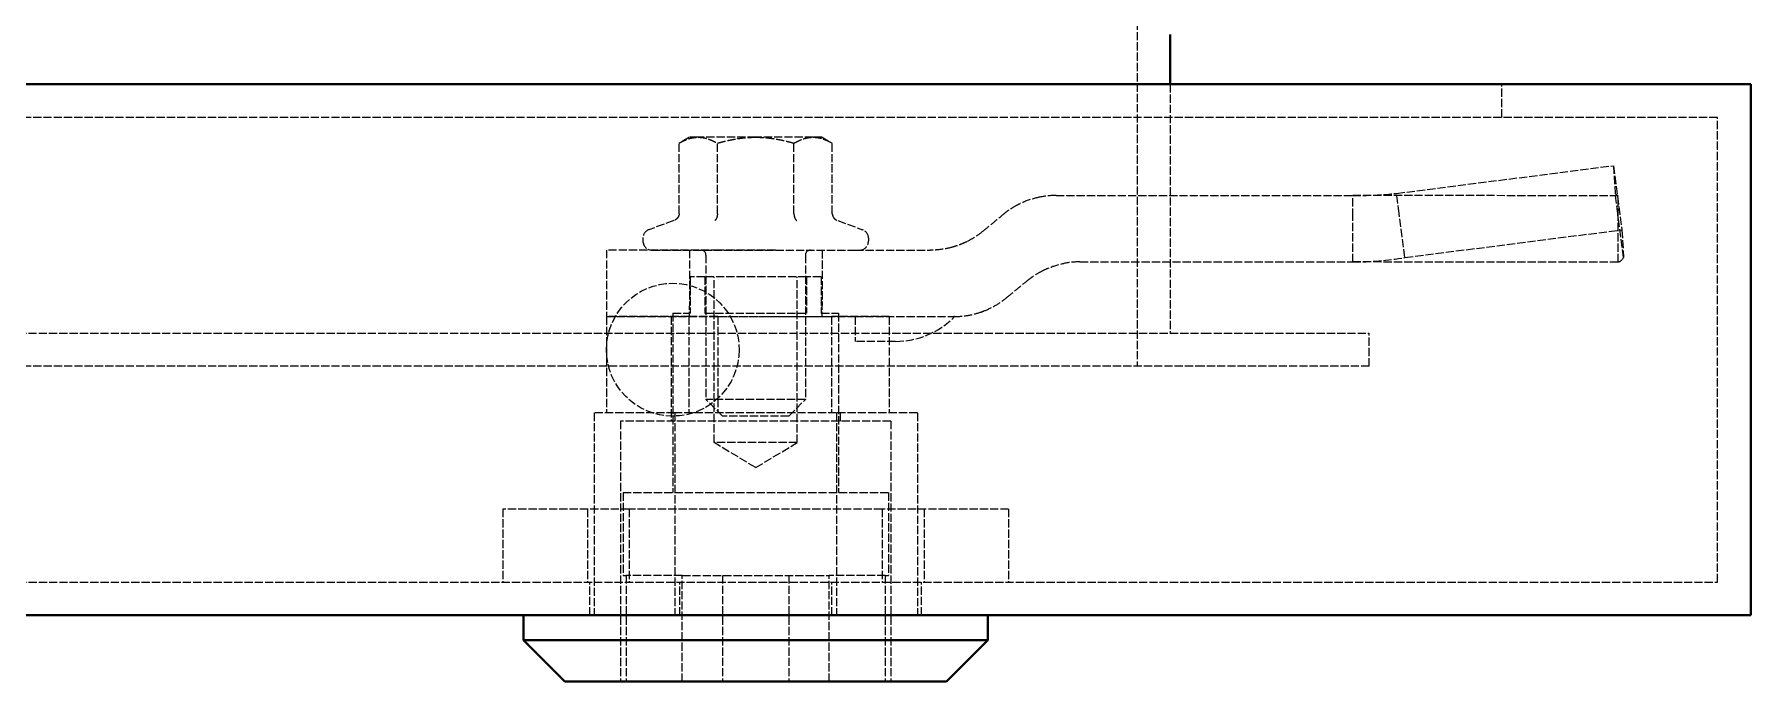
# Model space of a CAD drawing. Header units: millimetres. Extents: x 0 to 3567, y 0 to 2523.
# Drawn here: x 1103.4 to 1206.9, y 1197.4 to 1236.4 of the extents above; entities that cross this region are included whole.
import ezdxf

# ---------------------------------------------------------------- set-up
doc = ezdxf.new("R2010")
doc.units = ezdxf.units.MM
doc.header["$LTSCALE"] = 3
doc.linetypes.add('DASHED', pattern=[0.2067, 0.1654, -0.0413])
doc.layers.add('가려진 것(ISO)', color=2, linetype='DASHED', lineweight=18, true_color=0xffff00)
doc.layers.add('가시적인 것(ISO)', color=3, linetype='Continuous', lineweight=40, true_color=0x00ff00)

msp = doc.modelspace()

# ---------------------------------------------------------------- linework, layer by layer
at = {"layer": '가려진 것(ISO)'}
for p, q in [((1169.9382, 1238.412), (1169.9382, 1216.412)), ((1171.9382, 1233.412), (1171.9382, 1218.412)), ((1191.9382, 1231.412), (1191.9382, 1233.412)), ((1204.9382, 1231.412), (678.9382, 1231.412)), ((1204.9382, 1203.412), (1204.9382, 1231.412)), ((1142.9382, 1230.212), (1142.3194, 1229.8547)), ((1142.3194, 1225.6044), (1142.3194, 1229.8547)), ((1143.4741, 1230.212), (1142.9382, 1230.212)), ((1146.9382, 1230.212), (1143.4741, 1230.212)), ((1144.6288, 1225.6043), (1144.6288, 1229.8547)), ((1150.4023, 1230.212), (1146.9382, 1230.212)), ((1149.2476, 1225.6043), (1149.2476, 1229.8547)), ((1150.9382, 1230.212), (1150.4023, 1230.212)), ((1150.9382, 1230.212), (1151.557, 1229.8547)), ((1151.557, 1225.6044), (1151.557, 1229.8547)), ((1185.5863, 1226.8318), (1198.6631, 1228.4992)), ((1198.6631, 1228.4992), (1199.169, 1224.6353)), ((1198.6631, 1228.4992), (1198.7704, 1226.8262)), ((1165.0489, 1226.7043), (1182.9396, 1226.6967)), ((1182.9391, 1225.4234), (1182.9396, 1226.6967)), ((1198.9396, 1226.6898), (1182.9396, 1226.6967)), ((1185.7473, 1225.6019), (1185.5863, 1226.8318)), ((1198.9314, 1225.5963), (1198.7704, 1226.8262)), ((1198.9391, 1225.4166), (1198.9396, 1226.6898)), ((1186.0922, 1222.9679), (1185.7473, 1225.6019)), ((1199.2763, 1222.9623), (1198.9314, 1225.5963)), ((1141.9943, 1225.1875), (1140.5001, 1224.6437)), ((1151.8821, 1225.1875), (1153.3763, 1224.6437)), ((1182.9379, 1222.6967), (1182.9391, 1225.4234)), ((1186.0922, 1222.9679), (1199.169, 1224.6353)), ((1198.9379, 1222.6898), (1198.9391, 1225.4166)), ((1199.169, 1224.6353), (1199.2763, 1222.9623)), ((1137.9382, 1223.4158), (1137.9365, 1219.4158)), ((1144.7538, 1223.4129), (1137.9382, 1223.4158)), ((1140.1382, 1224.1269), (1140.1382, 1223.962)), ((1140.6882, 1223.412), (1153.1882, 1223.412)), ((1142.9382, 1223.4137), (1142.9365, 1219.4137)), ((1148.1312, 1223.4115), (1144.7538, 1223.4129)), ((1148.1312, 1223.4115), (1152.9376, 1223.4094)), ((1150.9382, 1223.4103), (1150.9365, 1219.4103)), ((1153.7382, 1224.1269), (1153.7382, 1223.962)), ((1143.9382, 1223.112), (1143.9382, 1214.412)), ((1149.9382, 1223.112), (1149.9382, 1214.412)), ((1166.4842, 1222.7037), (1182.9379, 1222.6967)), ((1198.9379, 1222.6898), (1182.9379, 1222.6967)), ((1143.8727, 1221.812), (1142.9882, 1221.812)), ((1142.9882, 1221.812), (1142.9882, 1219.612)), ((1143.8727, 1221.812), (1143.8727, 1219.612)), ((1150.0037, 1221.812), (1143.8727, 1221.812)), ((1144.4382, 1211.812), (1144.4382, 1221.812)), ((1149.4382, 1211.812), (1149.4382, 1221.812)), ((1150.8882, 1221.812), (1150.0037, 1221.812)), ((1150.0037, 1221.812), (1150.0037, 1219.612)), ((1150.8882, 1221.812), (1150.8882, 1219.612)), ((1137.9365, 1219.4158), (1144.7521, 1219.4129)), ((1142.9145, 1219.412), (1137.9382, 1219.412)), ((1137.9382, 1219.412), (1137.9382, 1213.612)), ((1141.8382, 1219.412), (1141.8382, 1213.112)), ((1141.9382, 1219.612), (1142.9882, 1219.612)), ((1141.9382, 1219.612), (1141.9382, 1208.812)), ((1142.9145, 1219.412), (1142.9145, 1213.612)), ((1144.6581, 1219.412), (1142.9145, 1219.412)), ((1143.8727, 1219.612), (1150.0037, 1219.612)), ((1144.6581, 1219.412), (1151.5001, 1219.412)), ((1144.6581, 1219.412), (1144.6581, 1213.612)), ((1144.7521, 1219.4129), (1148.1295, 1219.4115)), ((1148.1295, 1219.4115), (1152.9359, 1219.4094)), ((1150.8882, 1219.612), (1151.9382, 1219.612)), ((1154.9887, 1219.412), (1151.5001, 1219.412)), ((1151.5001, 1219.412), (1151.5001, 1213.612)), ((1151.9382, 1219.612), (1151.9382, 1208.812)), ((1152.9365, 1219.4094), (1152.9359, 1217.912)), ((1154.9887, 1219.412), (1154.9887, 1213.612)), ((1158.9365, 1219.4069), (1158.8902, 1219.4069)), ((709.9382, 1218.412), (1173.9382, 1218.412)), ((1173.9382, 1218.412), (1183.9382, 1218.412)), ((1183.9382, 1216.412), (1183.9382, 1218.412)), ((1155.3708, 1217.912), (1152.9359, 1217.912)), ((1173.9382, 1216.412), (709.9382, 1216.412)), ((1183.9382, 1216.412), (1173.9382, 1216.412)), ((1149.9382, 1214.412), (1143.9382, 1214.412)), ((1144.9382, 1213.412), (1143.9382, 1214.412)), ((1148.9382, 1213.412), (1149.9382, 1214.412)), ((1142.0651, 1213.612), (1137.1882, 1213.612)), ((1137.1882, 1213.612), (1137.1882, 1201.412)), ((1155.0882, 1213.112), (1138.7882, 1213.112)), ((1138.7882, 1213.112), (1138.7882, 1197.412)), ((1142.0651, 1213.612), (1142.0651, 1201.412)), ((1151.8113, 1213.612), (1142.0651, 1213.612)), ((1148.9382, 1213.412), (1144.9382, 1213.412)), ((1156.6882, 1213.612), (1151.8113, 1213.612)), ((1151.8113, 1213.612), (1151.8113, 1201.412)), ((1152.0382, 1213.612), (1152.0382, 1213.112)), ((1155.0882, 1213.112), (1155.0882, 1197.412)), ((1156.6882, 1213.612), (1156.6882, 1201.412)), ((1149.4382, 1211.812), (1144.4382, 1211.812)), ((1146.9382, 1210.3098), (1144.4382, 1211.812)), ((1146.9382, 1210.3098), (1149.4382, 1211.812)), ((1138.9382, 1208.812), (1154.9382, 1208.812)), ((1138.9382, 1208.812), (1138.9382, 1203.812)), ((1154.9382, 1208.812), (1154.9382, 1203.812)), ((1139.3132, 1207.812), (1131.6882, 1207.812)), ((1131.6882, 1207.812), (1131.6882, 1203.412)), ((1136.7882, 1207.812), (1136.7882, 1203.412)), ((1154.5632, 1207.812), (1139.3132, 1207.812)), ((1139.3132, 1207.812), (1139.3132, 1203.412)), ((1162.1882, 1207.812), (1154.5632, 1207.812)), ((1154.5632, 1207.812), (1154.5632, 1203.412)), ((1157.0882, 1207.812), (1157.0882, 1203.412)), ((1162.1882, 1207.812), (1162.1882, 1203.412)), ((1138.9382, 1203.812), (1139.1209, 1203.812)), ((1142.5028, 1203.812), (1139.1209, 1203.812)), ((1139.1209, 1203.812), (1139.1209, 1197.412)), ((1142.5028, 1203.812), (1151.3736, 1203.812)), ((1142.5028, 1197.412), (1142.5028, 1203.812)), ((1144.9382, 1203.812), (1144.9382, 1197.412)), ((1148.9382, 1203.812), (1148.9382, 1197.412)), ((1154.7555, 1203.812), (1151.3736, 1203.812)), ((1151.3736, 1197.412), (1151.3736, 1203.812)), ((1154.7555, 1203.812), (1154.9382, 1203.812)), ((1154.7555, 1203.812), (1154.7555, 1197.412)), ((678.9382, 1203.412), (1204.9382, 1203.412)), ((1136.9382, 1201.412), (1136.9382, 1203.412)), ((1142.3556, 1201.412), (1142.3556, 1203.412)), ((1151.5208, 1201.412), (1151.5208, 1203.412)), ((1156.9382, 1201.412), (1156.9382, 1203.412))]:
    msp.add_line(p, q, dxfattribs=at)
msp.add_circle((1141.9382, 1217.412), 4, dxfattribs=at)
for centre, radius, start, end in [((1165.0467, 1221.7043), 5, 89.975622, 101.127339), ((1140.6882, 1224.1269), 0.55, 110, 180), ((1153.1882, 1224.1269), 0.55, 0, 70), ((1140.6882, 1223.962), 0.55, 180, 270), ((1143.6382, 1223.112), 0.3, 0, 90), ((1150.2382, 1223.112), 0.3, 90, 180), ((1153.1882, 1223.962), 0.55, 270, 0), ((1166.4821, 1217.7037), 5, 89.975622, 101.128749), ((1155.3708, 1222.912), 5, 270, 315.491016)]:
    msp.add_arc(centre, radius, start, end, dxfattribs=at)
for points, weights in [([(1142.3194, 1229.8547), (1142.9382, 1230.212), (1143.4741, 1230.212)], [2.05513277493, 2.21409784831, 2.21409784829]), ([(1143.4741, 1230.212), (1144.01, 1230.212), (1144.6288, 1229.8547)], [2.21409784829, 2.21409784827, 2.05513277492]), ([(1144.6288, 1229.8547), (1145.8664, 1230.212), (1146.9382, 1230.212)], [2.05513439892, 2.2140995979, 2.2140995979]), ([(1146.9382, 1230.212), (1148.01, 1230.212), (1149.2476, 1229.8547)], [2.2140995979, 2.2140995979, 2.05513439893]), ([(1149.2476, 1229.8547), (1149.8664, 1230.212), (1150.4023, 1230.212)], [2.05513439892, 2.21409961349, 2.2140995979]), ([(1150.4023, 1230.212), (1150.9382, 1230.212), (1151.557, 1229.8547)], [2.2140995979, 2.21409958232, 2.05513439893])]:
    msp.add_rational_spline(points, weights, degree=2, dxfattribs=at)
for points, knots in [([(1164.0818, 1226.6103), (1163.7636, 1226.5461), (1163.4454, 1226.452), (1163.0065, 1226.2715), (1162.8713, 1226.2082), (1162.7406, 1226.1407)], [-3.849106129, -3.849106129, -3.849106129, -3.849106129, -3.75506018, -3.75506018, -3.711436014, -3.711436014, -3.711436014, -3.711436014]), ([(1142.3194, 1225.6044), (1142.3194, 1225.5638), (1142.3126, 1225.5237), (1142.2856, 1225.4429), (1142.2645, 1225.4031), (1142.2079, 1225.3258), (1142.1709, 1225.2896), (1142.0891, 1225.2299), (1142.0444, 1225.2061), (1141.9963, 1225.1883), (1141.9954, 1225.1879), (1141.9944, 1225.1876)], [-0.0560557269, -0.0560557269, -0.0560557269, -0.0560557269, -0.0438465925, -0.0438465925, -0.0304152406, -0.0304152406, -0.0150467208, -0.0150467208, 0, 0, 0.0003147423, 0.0003147423, 0.0003147423, 0.0003147423]), ([(1144.6288, 1225.6043), (1144.6288, 1225.5637), (1144.6254, 1225.5235), (1144.6119, 1225.4427), (1144.6013, 1225.4031), (1144.573, 1225.3258), (1144.5545, 1225.2896), (1144.5136, 1225.2299), (1144.4913, 1225.2061), (1144.4673, 1225.1883), (1144.4668, 1225.1879), (1144.4663, 1225.1876)], [0.0000072529, 0.0000072529, 0.0000072529, 0.0000072529, 0.0121829884, 0.0121829884, 0.0255410358, 0.0255410358, 0.0408592426, 0.0408592426, 0.0558401165, 0.0558401165, 0.0561514092, 0.0561514092, 0.0561514092, 0.0561514092]), ([(1149.2476, 1225.6043), (1149.2476, 1225.5637), (1149.251, 1225.5235), (1149.2645, 1225.4427), (1149.2751, 1225.4031), (1149.3034, 1225.3258), (1149.3219, 1225.2896), (1149.3628, 1225.2299), (1149.3851, 1225.2061), (1149.4091, 1225.1883), (1149.4096, 1225.1879), (1149.4101, 1225.1876)], [-0.0560463713, -0.0560463713, -0.0560463713, -0.0560463713, -0.043826559, -0.043826559, -0.0304159948, -0.0304159948, -0.0150386941, -0.0150386941, 0, 0, 0.000312487, 0.000312487, 0.000312487, 0.000312487]), ([(1151.557, 1225.6044), (1151.557, 1225.5638), (1151.5638, 1225.5237), (1151.5908, 1225.4429), (1151.6119, 1225.4031), (1151.6685, 1225.3258), (1151.7055, 1225.2896), (1151.7873, 1225.2299), (1151.832, 1225.2061), (1151.8801, 1225.1883), (1151.881, 1225.1879), (1151.882, 1225.1876)], [-0.0560557764, -0.0560557764, -0.0560557764, -0.0560557764, -0.043849048, -0.043849048, -0.0304152406, -0.0304152406, -0.0150467208, -0.0150467208, 0, 0, 0.0003147423, 0.0003147423, 0.0003147423, 0.0003147423]), ([(1160.6373, 1224.5493), (1160.843, 1224.7188), (1161.0483, 1224.8881), (1161.4581, 1225.2259), (1161.6625, 1225.3944), (1161.8665, 1225.5625)], [-0.163488648, -0.163488648, -0.163488648, -0.163488648, -0.081744783, -0.081744783, -0.000001, -0.000001, -0.000001, -0.000001]), ([(1162.7406, 1226.1407), (1162.5804, 1226.0574), (1162.4272, 1225.9668), (1162.2814, 1225.87), (1162.1645, 1225.7923), (1162.0523, 1225.7108), (1161.945, 1225.6259), (1161.9185, 1225.6049), (1161.8923, 1225.5838), (1161.8665, 1225.5625)], [0, 0, 0, 0, 0.5, 0.5, 0.5, 0.90109446, 0.90109446, 0.90109446, 1, 1, 1, 1]), ([(1198.9391, 1225.4166), (1198.9391, 1225.4166), (1198.9391, 1225.4166), (1198.9391, 1225.4166), (1198.939, 1225.4778), (1198.924, 1225.6427), (1198.9176, 1225.7017), (1198.9087, 1225.7699)], [0, 0, 0, 0, 0.000177924, 0.000177924, 0.111033147, 0.111033147, 0.157880623, 0.157880623, 0.157880623, 0.157880623]), ([(1160.6373, 1224.5493), (1160.4934, 1224.4307), (1160.3408, 1224.3184), (1160.1796, 1224.2138), (1160.0184, 1224.1091), (1159.8487, 1224.0122), (1159.6711, 1223.9245)], [0, 0, 0, 0, 0.5, 0.5, 0.5, 1, 1, 1, 1]), ([(1152.9376, 1223.4094), (1153.5856, 1223.4091), (1154.2809, 1223.4088), (1154.8663, 1223.4086), (1155.4517, 1223.4083), (1155.9274, 1223.4081), (1156.4783, 1223.4079), (1156.7927, 1223.4078), (1157.1315, 1223.4076), (1157.4549, 1223.4075)], [0, 0, 0, 0, 0.38901968, 0.38901968, 0.38901968, 0.77803936, 0.77803936, 0.77803936, 1, 1, 1, 1]), ([(1158.8537, 1223.6065), (1158.6703, 1223.5532), (1158.459, 1223.5031), (1157.9733, 1223.4278), (1157.7144, 1223.4074), (1157.4549, 1223.4075)], [-0.152571673, -0.152571673, -0.152571673, -0.152571673, -0.078576825, -0.078576825, -0.000001, -0.000001, -0.000001, -0.000001]), ([(1159.6711, 1223.9245), (1159.5374, 1223.8584), (1159.4019, 1223.7989), (1159.2654, 1223.746), (1159.1289, 1223.693), (1158.9914, 1223.6466), (1158.8537, 1223.6065)], [0, 0, 0, 0, 0.5, 0.5, 0.5, 1, 1, 1, 1]), ([(1164.1757, 1222.14), (1164.3065, 1222.2075), (1164.4417, 1222.2709), (1164.8806, 1222.4513), (1165.1988, 1222.5454), (1165.517, 1222.6096)], [3.711492057, 3.711492057, 3.711492057, 3.711492057, 3.75511823, 3.75511823, 3.849166644, 3.849166644, 3.849166644, 3.849166644]), ([(1162.0726, 1220.5487), (1162.2783, 1220.7182), (1162.4837, 1220.8875), (1162.8934, 1221.2252), (1163.0979, 1221.3938), (1163.3018, 1221.5619)], [-0.163488339, -0.163488339, -0.163488339, -0.163488339, -0.081744636, -0.081744636, -0.000001, -0.000001, -0.000001, -0.000001]), ([(1163.3018, 1221.5619), (1163.3273, 1221.5829), (1163.3531, 1221.6037), (1163.3792, 1221.6244), (1163.4869, 1221.7096), (1163.5994, 1221.7915), (1163.7168, 1221.8694), (1163.8626, 1221.9661), (1164.0157, 1222.0568), (1164.1757, 1222.14)], [0, 0, 0, 0, 0.09749081, 0.09749081, 0.09749081, 0.5, 0.5, 0.5, 1, 1, 1, 1]), ([(1160.7011, 1219.7455), (1160.9531, 1219.8433), (1161.1964, 1219.9612), (1161.6551, 1220.2312), (1161.8703, 1220.3819), (1162.0726, 1220.5487)], [0.000001, 0.000001, 0.000001, 0.000001, 0.082452583, 0.082452583, 0.162822758, 0.162822758, 0.162822758, 0.162822758]), ([(1152.9359, 1219.4094), (1153.9284, 1219.409), (1154.9242, 1219.4086), (1156.9139, 1219.4077), (1157.9058, 1219.4073), (1158.8902, 1219.4069)], [-0.597287715, -0.597287715, -0.597287715, -0.597287715, -0.298655583, -0.298655583, -0.000088643, -0.000088643, -0.000088643, -0.000088643]), ([(1158.8902, 1219.4069), (1159.1605, 1219.4068), (1159.4296, 1219.4286), (1159.9606, 1219.5149), (1160.2214, 1219.5794), (1160.4743, 1219.6637)], [0.000088647, 0.000088647, 0.000088647, 0.000088647, 0.082056196, 0.082056196, 0.164233175, 0.164233175, 0.164233175, 0.164233175]), ([(1160.4743, 1219.6637), (1160.5122, 1219.6764), (1160.5501, 1219.6895), (1160.6257, 1219.7168), (1160.6634, 1219.7309), (1160.7011, 1219.7455)], [0.000001, 0.000001, 0.000001, 0.000001, 0.0123133097, 0.0123133097, 0.024625646, 0.024625646, 0.024625646, 0.024625646])]:
    msp.add_open_spline(points, degree=3, knots=knots, dxfattribs=at)
for points in [[(1182.9396, 1226.6967), (1183.8238, 1226.6963), (1184.7079, 1226.7419), (1185.5863, 1226.8318)], [(1198.7704, 1226.8262), (1198.8307, 1226.7358), (1198.8851, 1226.6899), (1198.9396, 1226.6898)], [(1182.9379, 1222.6967), (1183.9932, 1222.6962), (1185.0485, 1222.7877), (1186.0922, 1222.9679)], [(1199.2763, 1222.9623), (1199.1712, 1222.7816), (1199.0546, 1222.6898), (1198.9379, 1222.6898)]]:
    msp.add_open_spline(points, degree=3, dxfattribs=at)
at = {"layer": '가시적인 것(ISO)'}
for p, q in [((1171.9382, 1236.412), (1171.9382, 1233.412)), ((1206.9382, 1233.412), (676.9382, 1233.412)), ((1206.9382, 1201.412), (1206.9382, 1233.412)), ((676.9382, 1201.412), (1206.9382, 1201.412)), ((1132.9382, 1201.412), (1132.9382, 1199.912)), ((1160.9382, 1201.412), (1160.9382, 1199.912)), ((1132.9382, 1199.912), (1160.9382, 1199.912)), ((1135.4382, 1197.412), (1132.9382, 1199.912)), ((1158.4382, 1197.412), (1160.9382, 1199.912)), ((1158.4382, 1197.412), (1135.4382, 1197.412))]:
    msp.add_line(p, q, dxfattribs=at)

doc.saveas('drawing.dxf')
